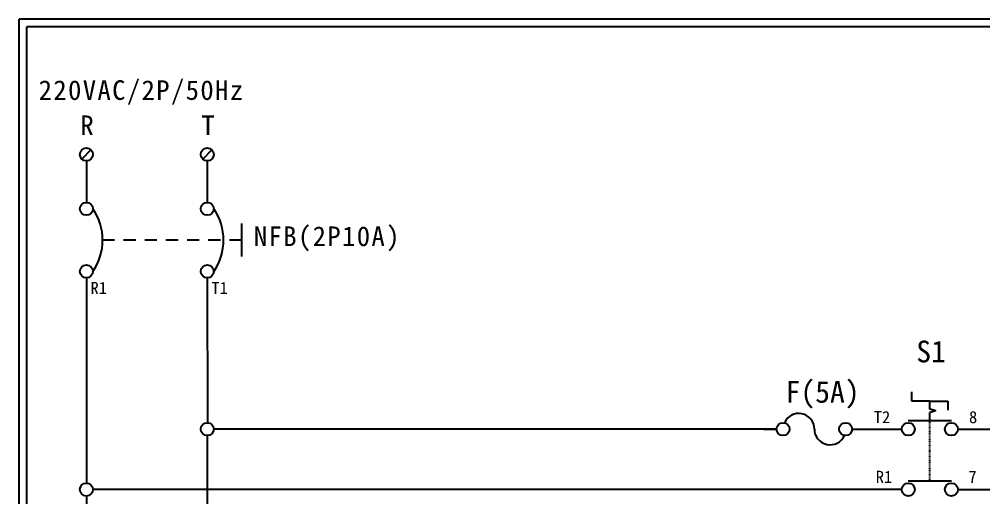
# Model space of a CAD drawing. Extents: x 10 to 297, y 3 to 207.
# Drawn here: x 10 to 169.5, y 127.8 to 207 of the extents above; entities that cross this region are included whole.
import ezdxf

# ---------------------------------------------------------------- set-up
doc = ezdxf.new("R2010")
doc.units = 0
doc.linetypes.add('DASHED', pattern=[0.2, 0.1, -0.1])
doc.linetypes.add('HIDDEN9', pattern=[3.5, 2, -1.5])
doc.layers.get('0').update_dxf_attribs({"linetype": 'CONTINUOUS'})
for name, color, linetype in [('7', 7, 'CONTINUOUS'), ('圖框層', 7, 'CONTINUOUS'), ('標尺寸層', 3, 'CONTINUOUS')]:
    doc.layers.add(name, color=color, linetype=linetype)
doc.styles.add('STSL', font='kaiu.ttf')
doc.styles.add('標楷體', font='kaiu.ttf')

# ---------------------------------------------------------------- blocks, each defined once
blk = doc.blocks.new('FUSE')
at = {"color": 7}
for p, q in [((0, 0), (2.14, 0)), ((14.64, 0), (16.78, 0))]:
    blk.add_line(p, q, dxfattribs=at)
for centre in [(3.21, 0), (13.56, 0)]:
    blk.add_circle(centre, 1.07)
for centre, start, end in [((5.8, 0), 0, 156.116), ((10.98, 0), 180, 336.116)]:
    blk.add_arc(centre, 2.59, start, end, dxfattribs=at)

msp = doc.modelspace()

# ---------------------------------------------------------------- linework, layer by layer
for p, q in [((21.85, 185.35), (20.34, 183.83)), ((41.85, 185.35), (40.34, 183.83)), ((21.1, 164.1), (21.12, 130.19)), ((41.1, 164.1), (41.12, 140.19)), ((157.63, 143.77), (157.63, 145.27)), ((160.63, 143.77), (157.63, 143.77)), ((160.63, 143.77), (163.63, 143.77)), ((163.63, 143.77), (163.63, 142.27)), ((161.63, 142.16), (160.63, 142.43)), ((161.63, 142.16), (160.63, 141.89)), ((135.29, 139.12), (42.17, 139.12)), ((147.78, 139.12), (155.99, 139.12)), ((149.92, 139.12), (155.99, 139.12)), ((165.27, 139.12), (292.46, 139.12)), ((41.09, 138.05), (41.11, 114.4)), ((21.1, 128.05), (21.11, 114.4)), ((155.99, 129.12), (22.17, 129.12)), ((165.27, 129.12), (292.09, 129.12))]:
    msp.add_line(p, q)
at = {"color": 7, "linetype": 'HIDDEN9'}
msp.add_line((46.76, 170.41), (23.79, 170.41), dxfattribs=at)
for centre in [(21.1, 184.59), (41.1, 184.59), (21.1, 175.59), (41.1, 175.59), (21.1, 165.23), (41.1, 165.23), (41.1, 139.12), (21.1, 129.12)]:
    msp.add_circle(centre, 1.07)
at = {"color": 7}
for centre in [(14.74, 170.41), (34.74, 170.41)]:
    msp.add_arc(centre, 9.05, 325.1286, 34.8714, dxfattribs=at)
at = {"layer": '7'}
for p, q in [((160.63, 142.43), (160.63, 143.77)), ((157.06, 140.55), (164.2, 140.55)), ((160.63, 140.55), (160.63, 141.89)), ((157.06, 130.55), (164.2, 130.55))]:
    msp.add_line(p, q, dxfattribs=at)
at = {"layer": '7', "linetype": 'DASHED'}
msp.add_line((160.63, 130.55), (160.63, 140.55), dxfattribs=at)
at = {"layer": '7'}
for centre in [(157.06, 139.12), (164.2, 139.12), (157.06, 129.12), (164.2, 129.12)]:
    msp.add_circle(centre, 1.07, dxfattribs=at)
at = {"layer": '圖框層', "color": 7}
for p, q in [((297, 206.97), (10, 206.97)), ((10, 3), (10, 206.97)), ((295.75, 205.72), (11.25, 205.72)), ((11.25, 4.25), (11.25, 205.72))]:
    msp.add_line(p, q, dxfattribs=at)
at = {"layer": '標尺寸層', "color": 7}
for p, q in [((21.1, 183.52), (21.1, 176.66)), ((41.1, 183.52), (41.1, 176.66)), ((46.76, 173.14), (46.76, 167.68)), ((21.1, 164.16), (21.1, 164.1)), ((41.1, 164.16), (41.1, 164.1))]:
    msp.add_line(p, q, dxfattribs=at)

# ---------------------------------------------------------------- block references
at = {"color": 7}
msp.add_blockref('FUSE', (133.14, 139.12), dxfattribs=at)

# ---------------------------------------------------------------- texts
at = {"color": 0, "char_height": 3.25, "style": '標楷體'}
for s, insert, width, attachment_point in [('\\pt6.5;{\\T1.1;220VAC/2P/50Hz}', (13.2, 196.87), 35.213, 1), ('\\pt6.5;{\\T1.1;R}', (20.1, 191.05), 2, 1), ('\\pt6.5;{\\T1.1;T}', (40.1, 191.05), 2, 1), ('\\pt6.5;{\\T1.1;NFB(2P10A)}', (60.96, 172.68), 24.6072, 2)]:
    msp.add_mtext(s, dxfattribs=dict(at, insert=insert, width=width, attachment_point=attachment_point))
at = {"layer": '圖框層', "color": 4, "style": 'STSL'}
for s, height, p in [('R1', 2, (21.78, 161.49)), ('T1', 2, (41.78, 161.49)), ('S1', 3.6, (158.39, 150.17)), ('F(5A)', 3.6, (136.77, 143.49)), ('T2', 2, (151.36, 140.11)), ('8', 2, (167.11, 140.11)), ('R1', 2, (151.69, 130.22)), ('7', 2, (167.02, 130.22))]:
    msp.add_text(s, height=height, dxfattribs=at).set_placement(p)

doc.saveas('drawing.dxf')
